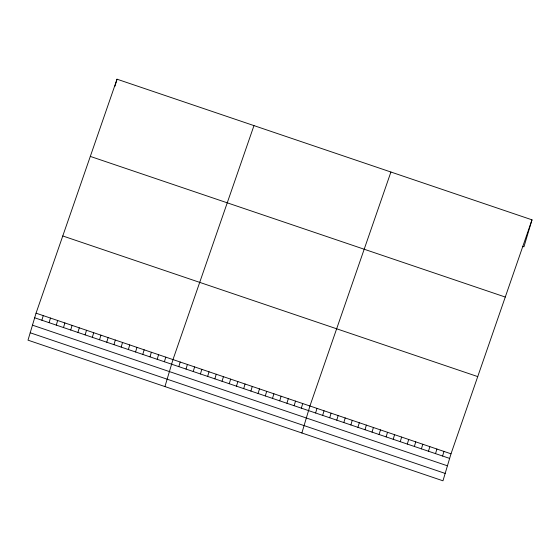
<?xml version="1.0" encoding="UTF-8"?>
<svg xmlns="http://www.w3.org/2000/svg" width="560" height="560" viewBox="0 0 560 560"><rect width="100%" height="100%" fill="white"/><g stroke="black" fill="none" stroke-linecap="round" stroke-linejoin="round"><path stroke-width="0.84" d="M36.05 313.173L28 340.165L442.967 480.802L451.01 453.81L532 219.835L117.033 79.198L36.05 313.173L451.01 453.81M41.881 320.229L43.253 315.616M114.926 86.268L117.033 79.198M49.084 322.672L50.463 318.059M56.294 325.115L57.666 320.502M63.504 327.551L64.876 322.945M70.707 329.994L72.086 325.388M77.917 332.437L79.289 327.831M85.12 334.88L86.499 330.274M92.33 337.323L93.702 332.717M99.54 339.766L100.912 335.16M106.743 342.209L108.122 337.603M113.953 344.652L115.325 340.046M121.163 347.095L122.535 342.482M128.366 349.538L129.738 344.925M135.576 351.981L136.948 347.368M142.779 354.424L144.158 349.811M149.989 356.867L151.361 352.254M157.199 359.31L158.571 354.697M164.402 361.753L165.781 357.14M164.941 386.575L172.984 359.583L253.974 125.608M178.815 366.639L180.194 362.026M186.025 369.082L187.397 364.469M193.235 371.518L194.607 366.912M200.438 373.961L201.817 369.355M207.648 376.404L209.02 371.798M214.851 378.847L216.23 374.241M222.061 381.29L223.433 376.684M229.271 383.733L230.643 379.127M236.474 386.176L237.853 381.57M243.684 388.619L245.056 384.013M250.894 391.062L252.266 386.449M258.097 393.505L259.469 388.892M265.307 395.948L266.679 391.335M272.51 398.391L273.889 393.778M279.72 400.834L281.092 396.221M286.93 403.277L288.302 398.664M294.133 405.72L295.512 401.107M301.343 408.163L302.715 403.55M301.875 432.985L309.925 405.993L390.915 172.018M315.602 412.993L316.981 408.387M322.658 415.387L324.03 410.774M329.714 417.774L331.086 413.168M336.77 420.168L338.142 415.555M343.819 422.555L345.198 417.949M350.875 424.949L352.247 420.336M357.931 427.336L359.303 422.73M364.987 429.73L366.359 425.117M372.036 432.117L373.415 427.511M379.092 434.511L380.464 429.898M386.148 436.905L387.52 432.292M393.204 439.292L394.576 434.686M400.253 441.686L401.632 437.073M407.309 444.073L408.688 439.467M414.365 446.467L415.737 441.854M421.421 448.854L422.793 444.248M428.477 451.248L429.849 446.635M435.526 453.635L436.905 449.029M442.582 456.029L443.954 451.416M532 219.835L523.95 246.827L522.389 246.295M90.307 156.408L505.274 297.045M62.776 235.963L477.736 376.6M34.671 317.786L449.638 458.416M32.473 325.171L447.433 465.808M30.205 332.78L445.165 473.417"/></g></svg>
